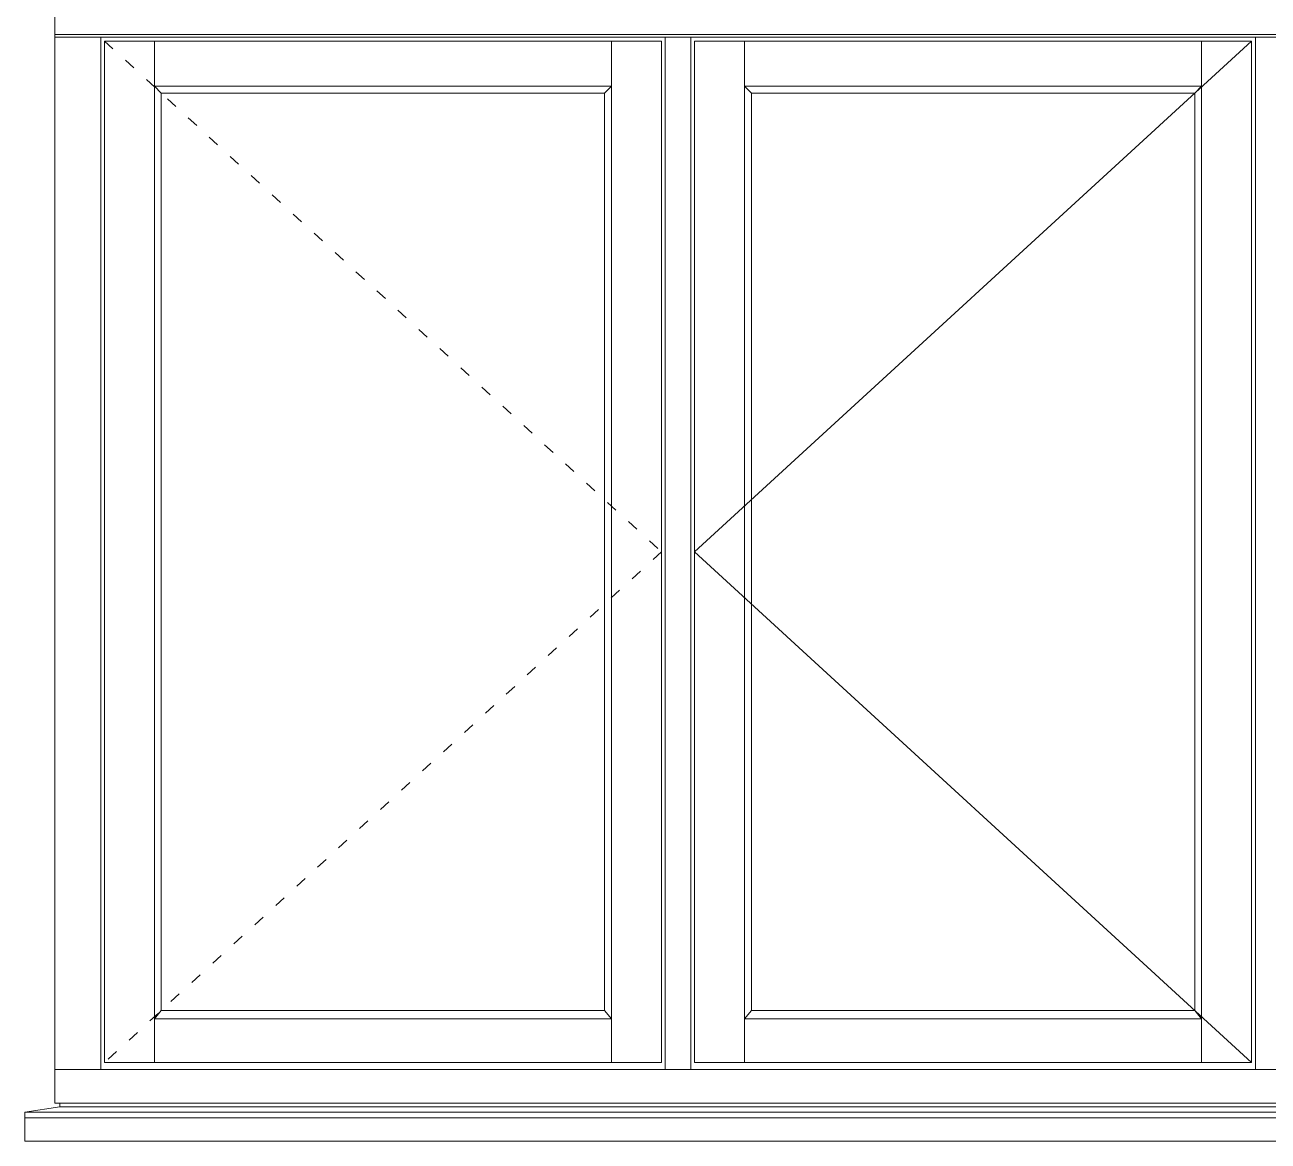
# Model space of a CAD drawing. Header units: millimetres. Extents: x 0 to 182016, y 11 to 3710.
# Drawn here: x 43198 to 44509, y 1163 to 2340 of the extents above; entities that cross this region are included whole.
import ezdxf

# ---------------------------------------------------------------- set-up
doc = ezdxf.new("R2010")
doc.units = ezdxf.units.MM
doc.linetypes.add('ACAD_ISO03W100', pattern=[30, 12, -18])
doc.layers.add('FIX varčių lankst.', color=170, linetype='TRACKS', lineweight=13)
doc.linetypes.add('TRACKS', pattern='A,3.81,[130,ltypeshp.shx,S=6.35,R=0,X=0,Y=0],3.81', length=7.62)

msp = doc.modelspace()

# ---------------------------------------------------------------- linework, layer by layer
at = {"lineweight": 5}
for p, q in [((43229.3845277, 1202.9324202), (43229.3845277, 3092.9628693)), ((43229.3845277, 2329.9374136), (45789.3455818, 2329.9374136)), ((43229.3845277, 2326.9374136), (45789.3455818, 2326.9374136)), ((43277.5872615, 1238.2822486), (43277.5872615, 2326.9374136)), ((43869.2261579, 2322.9374136), (43281.5872615, 2322.9374136)), ((43281.5872615, 1245.7324202), (43281.5872615, 2322.9374136)), ((43334.2701669, 1245.7324202), (43334.2701669, 2322.9374136)), ((43816.5432522, 1245.7324202), (43816.5432522, 2322.9374136)), ((43869.2261579, 1245.7324202), (43869.2261579, 2322.9374136)), ((43873.2261579, 1238.2822486), (43873.2261579, 2326.9374136)), ((43900.2261579, 1238.2822486), (43900.2261579, 2326.9374136)), ((43904.2261576, 2322.9374136), (44491.8650547, 2322.9374136)), ((43904.226158, 1245.7324202), (43904.226158, 2322.9374136)), ((43956.9090637, 1245.7324202), (43956.9090637, 2322.9374136)), ((44439.182149, 1245.7324202), (44439.182149, 2322.9374136)), ((44491.8650547, 1245.7324202), (44491.8650547, 2322.9374136)), ((44495.8650547, 1238.2822486), (44495.8650547, 2326.9374136)), ((43816.5432522, 2275.2545079), (43334.2701669, 2275.2545079)), ((43334.2701669, 2275.2545079), (43341.5872612, 2267.9374136)), ((43816.5432522, 2275.2545079), (43809.2261579, 2267.9374136)), ((43956.9090636, 2275.2545079), (44439.182149, 2275.2545079)), ((43956.9090637, 2275.2545079), (43964.226158, 2267.9374136)), ((44439.182149, 2275.2545079), (44431.8650547, 2267.9374136)), ((43809.2261579, 2267.9374136), (43341.5872612, 2267.9374136)), ((43341.5872612, 1300.7324202), (43341.5872612, 2267.9374136)), ((43809.2261579, 1300.7324202), (43809.2261579, 2267.9374136)), ((43964.2261579, 2267.9374136), (44431.8650547, 2267.9374136)), ((43964.226158, 1300.7324202), (43964.226158, 2267.9374136)), ((44431.8650547, 1300.7324202), (44431.8650547, 2267.9374136)), ((43341.5872612, 1300.7324202), (43334.2701669, 1291.7510464)), ((43809.2261579, 1300.7324202), (43341.5872612, 1300.7324202)), ((43809.2261579, 1300.7324202), (43816.5432522, 1291.7510464)), ((43964.226158, 1300.7324202), (43956.9090637, 1291.7510464)), ((43964.2261579, 1300.7324202), (44431.8650547, 1300.7324202)), ((44431.8650547, 1300.7324202), (44439.182149, 1291.7510464)), ((43816.5432522, 1291.7510464), (43334.2701669, 1291.7510464)), ((43956.9090636, 1291.7510464), (44439.182149, 1291.7510464)), ((45789.3455818, 1238.2822486), (43229.3845277, 1238.2822486)), ((43869.2261579, 1245.7324202), (43281.5872615, 1245.7324202)), ((43904.2261576, 1245.7324202), (44491.8650547, 1245.7324202)), ((43234.3845277, 1199.18174), (43197.6093781, 1193.5367147)), ((43229.3845277, 1202.9324202), (45140.8131785, 1202.9324202)), ((43229.3845277, 1202.9324202), (45789.3455818, 1202.9324202)), ((43234.3845277, 1199.18174), (43234.3845277, 1202.9324202)), ((43234.3845277, 1199.18174), (45784.3455818, 1199.18174)), ((43197.6093781, 1193.5367147), (45820.9566287, 1193.5367147)), ((43197.6093781, 1193.5367147), (43197.6093781, 1162.9324202)), ((43197.6093781, 1187.5595465), (45820.9566287, 1187.5595465)), ((43197.6093781, 1162.9324202), (45820.9566287, 1162.9324202))]:
    msp.add_line(p, q, dxfattribs=at)
at = {"linetype": 'ACAD_ISO03W100', "lineweight": 5}
for p, q in [((43281.5872612, 2322.9374136), (43869.2261579, 1784.3349169)), ((43869.2261579, 1784.3349169), (43281.5872612, 1245.7324202))]:
    msp.add_line(p, q, dxfattribs=at)
at = {"layer": 'FIX varčių lankst.', "lineweight": 0, "ltscale": 4}
for p, q in [((44491.8650551, 2322.9374136), (43904.226158, 1784.3349169)), ((43904.226158, 1784.3349169), (44491.8650551, 1245.7324202))]:
    msp.add_line(p, q, dxfattribs=at)

doc.saveas('drawing.dxf')
